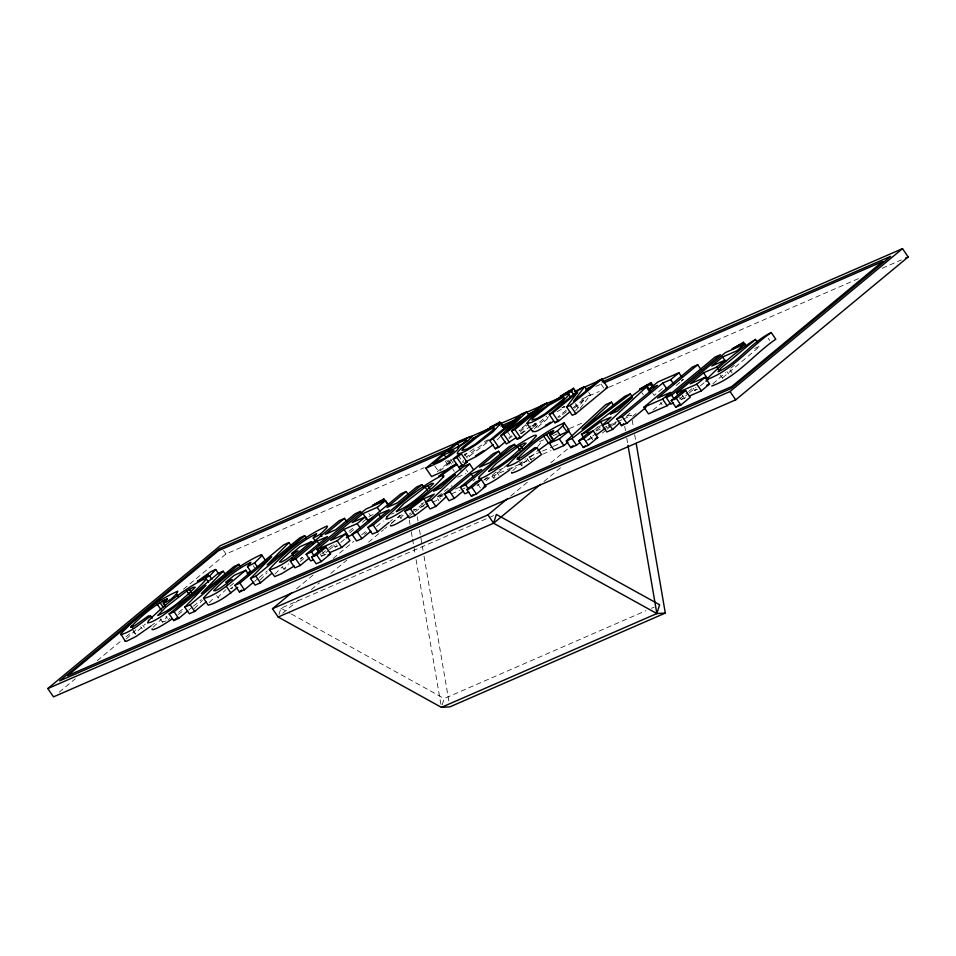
<?xml version="1.0" encoding="UTF-8"?>
<svg xmlns="http://www.w3.org/2000/svg" width="956" height="956" viewBox="0 0 956 956"><rect width="100%" height="100%" fill="white"/><g stroke="black" fill="none" stroke-linecap="round" stroke-linejoin="round"><path stroke-width="0.72" stroke-dasharray="4.78 3.58" d="M218.769 597.87L218.135 597.823L218.972 596.174L225.975 589.601M285.88 568.748L283.896 569.19L288.593 563.729M166.021 620.838L162.389 622.105L166.965 616.763M401.365 518.367L400.875 517.746L403.121 515.081M133.41 630.733L135.68 634.055L136.051 632.442L145.348 624.053M519.765 462.513L522.036 465.835L521.653 465.225L523.912 462.668L536.925 451.519M278.949 614.517L280.921 608.231L493.631 515.619M442.21 704.847L444.182 698.561L645.981 610.693M463.469 460.374L462.74 461.856L463.505 462.357M575.667 410.769L583.339 400.636L581.714 398.258M580.173 408.391L590.39 394.888L588.765 392.522M209.209 602.65L214.933 596.879M274.969 574.018L282.498 566.621M153.079 627.279L161.54 619.046M391.47 523.482L399.931 515.248M537.654 446.667L540.821 442.7A19.06 2.521 -34.4 0 0 539.495 441.959M126.419 638.883L135.955 629.741M512.775 470.663L525.453 458.856M712.853 383.882L725.616 372.541M194.367 608.602L202.433 600.32M260.128 579.969L267.19 572.728M534.261 428.862L536.985 426.161A34.01 4.505 -34.4 0 1 548.625 416.708M519.658 430.905L525.788 424.87L519.012 430.487M520.219 432.076L527.33 425.109M497.048 439.939L498.602 438.445A15.822 2.103 -34.4 0 0 499.833 436.904M486.054 480.868L497.706 470.46M626.443 416.529L631.761 411.546M469.874 455.821L489.125 441.039M566.143 410.279L557.707 417.175M59.236 692.108L75.345 678.772M97.189 660.68L121.34 640.675M125.941 636.863L130.542 633.051M183.433 589.231L225.986 553.99L424.225 467.675M188.894 609.94L192.299 607.12M193.447 606.176L201.405 599.579M232.678 587.032L230.623 588.741L233.073 587.677M254.655 581.308L258.06 578.488M259.207 577.543L267.166 570.947M300.435 559.152L302.502 557.444L298.834 559.045M300.112 561.542L305.836 556.81M321.742 553.894L327.43 549.186M328.565 548.242L333.106 544.478M349.012 531.309L354.688 526.601M320.069 553.978L321.586 556.189L328.41 550.548M329.545 549.604L336.357 543.952M349.992 532.671L354.533 528.907M362.479 522.311L370.438 515.726L373.055 514.591M333.656 544.824L335.174 547.047L339.595 543.378M340.706 542.458L345.14 538.79M437.262 471.822L452.021 459.597M296.515 588.8L313.688 574.58M333.142 558.459L353.756 541.383M361.762 534.751L366.351 530.95M439.927 470.985L449.762 462.835L453.443 461.246M364.511 534.38L366.781 532.492M376.521 526.529L383.26 520.948M390.227 521.402L392.498 519.514M282.737 613.238L298.762 599.962M311.357 589.529L319.376 582.885M330.824 573.409L346.849 560.132M368.598 542.112L383.487 529.779M384.635 528.835L386.917 526.935M391.494 523.147L404.089 512.715M508.962 437.478L511.233 435.601M508.867 438.888L512.249 436.091M532.755 426.376L538.3 421.787M533.101 427.416L546.724 416.135M472.885 480.94L475.156 479.064M477.02 485.839L479.291 483.951M483.832 480.199L488.373 476.435M573.158 407.746L586.793 396.453L590.39 394.888M574.257 408.164L583.339 400.636M510.803 495.949L527.975 481.728M550.871 462.764L568.043 448.531M543.976 481.501L561.148 467.281M602.364 433.14L605.793 430.296M606.941 429.34L616.094 421.751M662.424 388.602L654.155 395.449L652.637 393.227M632.705 416.302L636.087 413.506M676.227 385.423L680.361 382.006M681.389 381.145L683.456 379.436L680.827 380.584M652.996 410.124L662.006 402.655M679.525 399.01L687.483 392.414M688.619 391.482L692.025 388.65M679.692 397.397L681.21 399.608L688.033 393.968M689.168 393.024L695.98 387.383M693.267 388.244L694.785 390.466L699.218 386.798M700.33 385.877L704.763 382.209M730.91 368.132L734.304 365.312M507.672 464.401L495.59 474.821L493.26 478.036L491.743 475.825M229.918 586.279L233.838 583.088M566.37 411.606L561.375 415.585M547.728 418.585L539.734 425.396A16.909 2.247 -34.4 0 0 537.738 427.81M182.488 609.331L177.015 613.549M422.803 504.027L412.12 512.117M473.961 448.782L464.473 455.391M425.277 504.063L415.406 511.603M593.676 430.367L599.591 425.814M150.761 626.168L155.195 622.774M443.871 493.475L438.159 497.837L442.975 495.746M596.377 430.021L601.049 426.46M588.334 440.047L593.951 436.88M437.729 496.415L451.925 485.624M586.064 441.039L597.894 432.052M558.77 417.545L560.515 416.242M178.091 614.6L182.405 611.362M511.113 468.918L513.276 467.305M520.411 433.689L533.46 424.022M521.367 433.833L527.282 429.459M532.014 425.946L537.929 421.572M410.22 515.308L413.327 513.085M409.168 514.137L411.14 512.786M464.759 454.447L466.552 453.287M168.208 619.572L169.917 618.472M488.683 440.322L478.765 447.133A34.01 4.505 -34.4 0 0 467.114 456.574M557.157 411.761L564.638 407.375M561.662 407.985L564.028 406.587M595.719 386.451L602.555 383.476M484.381 441.481L488.48 439.7M562.307 407.555L565.044 406.36M581.451 399.226L599.221 391.482M608.793 387.311L860.352 277.79M882.221 268.266L901.365 259.924M457.745 477.223L465.919 473.65M539.554 441.6L543.641 439.82M553.189 435.661L557.276 433.881M569.549 428.539L583.184 422.6M754.69 348.426L760.044 346.096L722.437 377.967L724.158 377.931M391.53 514.101L394.147 512.966M421.166 503.932L423.89 502.748M437.525 496.809L442.975 494.431M455.247 489.09L459.346 487.309M498.889 470.089L505.7 467.125M528.883 457.028L541.156 451.686M542.518 451.089L552.066 446.942M553.428 446.344L562.965 442.186M597.058 427.344L601.145 425.563M424.153 505.82L415.98 509.381L413.159 509.548M432.339 502.259L440.513 498.697M451.423 493.941L459.609 490.38M460.971 489.795L465.058 488.014M484.154 479.697L505.963 470.197M507.325 469.599L535.969 457.135M542.781 454.172L550.967 450.611M595.958 431.013L601.42 428.647M602.782 428.049L606.869 426.268M608.231 425.671L616.417 422.11M617.779 421.512L621.866 419.732M623.228 419.146L631.414 415.585L625.786 415.908M606.343 427.846L610.31 426.125M611.637 425.551L615.604 423.819L613.322 420.497M335.174 547.047L337.862 545.876M694.785 390.466L697.486 389.295M321.586 556.189L326.964 553.847M681.21 399.608L686.587 397.266M651.43 608.327L654.167 607.132M493.846 478.108L495.1 477.653M280.921 608.231L290.062 613.286M291.365 614.015L444.182 698.561M768.182 338.233L769.7 340.455M729.87 369.697L732.141 373.031M727.026 371.693L728.544 373.904M720.334 375.099L722.605 378.421M682.106 395.043L684.388 398.365M660.548 402.5L662.066 404.711M641.811 392.605L643.328 394.816M601.037 384.085L604.3 388.829M575.261 403.575L578.511 408.332M590.414 436.402L592.684 439.724M590.222 436.354L591.74 438.565M534.416 423.663L536.854 427.224M529.206 456.956L531.476 460.278M527.055 458.45L529.337 461.772M507.027 431.096L511.09 437.035M520.889 462.011L522.406 464.222M520.016 463.552L521.534 465.763M496.797 472.192L499.08 475.514M464.556 454.076L467.807 458.82A16.909 2.247 -34.4 0 1 469.862 455.821M458.055 455.116L462.931 462.238M477.713 484.035L480.749 488.468M466.217 469.707L467.735 471.929M450.706 459.466L453.144 463.027M449.093 460.577L451.531 464.138M448.137 460.469L449.762 462.835M446.787 460.326L450.037 465.07M452.786 469.109L454.303 471.32M445.353 461.151L448.603 465.907M434.765 465.966L438.84 471.894M437.358 498.554L438.876 500.765M399.261 516.085L400.779 518.307M368.92 513.515L370.438 515.726M322.483 551.612L324.765 554.946M282.379 566.98L283.896 569.19M253.149 565.677L254.666 567.888M223.537 550.429L225.986 553.99M216.618 595.612L218.135 597.823M165.926 616.25L167.443 618.46M160.106 618.783L162.389 622.105M142.85 625.176L144.368 627.387M140.699 626.67L142.217 628.881M132.908 630.661L135.178 633.983M632.167 419.971L633.422 427.284M634.676 434.598L635.68 440.453M624.722 426.304L625.475 430.69M626.73 438.003L627.733 443.859M417.234 516.694L417.987 521.08M419.493 529.863L423.006 550.345M424.01 556.189L448.866 701.023M409.288 520.112L410.04 524.497M411.295 531.811L412.299 537.666M412.55 539.124L415.059 553.751M416.063 559.607L440.919 704.429"/><path stroke-width="1.43" d="M150.761 626.168L136.182 636.385L126.335 641.368L125.296 641.333L120.767 633.852C137.126 616.978 156.151 600.559 177.804 591.167L176.43 594.011L171.028 599.209L163.404 603.451L165.687 606.773M125.296 641.333L125.32 640.496M511.675 472.288L511.651 473.112C523.004 470.113 532.026 461.127 541.55 454.554L536.997 447.91L534.846 447.647L521.223 457.41L516.981 459.119C527.354 447.934 539.961 437.298 553.799 430.463L549.76 435.231L553.56 440.764M237.781 587.331C228.902 594.321 219.306 602.376 208.205 605.172L203.449 598.062C219.39 580.435 239.323 564.566 261.131 554.731L261.729 554.946L260.761 556.846L254.607 562.845L247.461 566.681L251.261 572.214M383.858 498.901L383.464 500.777L379.902 502.318L380.38 501.147L372.374 505.605L383.858 498.901L387.646 504.445M652.147 386.666L650.63 384.455L651.024 382.579L639.54 389.283L647.547 384.826L647.069 385.997L650.869 391.542M743.481 342.32L743.087 344.196L739.526 345.749L740.004 344.566L731.997 349.024L743.481 342.32L745.752 345.642M532.779 430.821C535.001 433.976 542.387 427.392 545.709 426.28A20.53 2.725 -34.4 0 0 553.405 421.369M278.16 617.026L493.595 523.231L496.355 514.436L659.616 604.766L656.856 613.561L441.421 707.356L278.16 617.026L272.472 608.721L291.927 592.601M570.302 396.704L567.864 393.143L571.545 391.542L573.552 388.279L576.815 393.024M163.404 603.451L167.443 598.683C153.617 605.518 140.998 616.154 130.625 627.339L134.868 625.63L148.491 615.867L150.642 616.118L152.159 618.341M587.139 390.144L584.69 386.583L573.636 401.209L598.599 380.524L601.957 379.066L607.658 387.371L575.859 413.709L572.262 415.274L566.573 406.969L577.651 392.33L552.664 413.028L549.306 414.486L554.994 422.791L558.352 421.333L569.716 411.928M567.864 393.143L569.561 390.956L560.12 396.513L573.552 388.279M549.76 435.231L557.384 430.989L562.785 425.79L564.16 422.946C542.506 432.351 523.47 448.758 507.122 465.632L507.098 466.468C518.451 463.457 527.461 454.482 536.997 447.91M208.563 582.228L205.528 577.794L208.396 574.604L201.489 579.563L197.39 581.344L211.013 571.557L215.709 569.513L218.745 573.935M205.528 577.794L209.615 576.026L215.709 569.513M206.054 602.029L194.689 611.446L189.324 613.776L184.771 607.132L205.946 585.395L174.1 611.78L169.128 613.943L173.681 620.587L178.653 618.424L187.758 610.884M271.815 573.397L260.45 582.813L255.085 585.144L250.532 578.5L271.719 556.762L239.86 583.148L234.901 585.311L239.454 591.955L244.413 589.792L253.519 582.252M225.461 574.544L223.178 571.21L201.393 593.521L234.017 566.502L238.988 564.339L240.506 566.55M291.221 545.9L288.939 542.578L267.154 564.888L299.778 537.87L304.749 535.707L306.267 537.917M516.634 437.334L506.369 443.966L500.681 435.661L520.088 416.565L493.021 438.995L489.639 440.465L495.339 448.77L498.709 447.3L505.485 441.696M529.158 415.382L526.72 411.821L507.027 431.096L541.992 405.177L546.712 403.121L548.338 405.487M247.461 566.681L250.866 562.355C236.753 568.916 224.505 579.623 213.642 590.617L215.566 590.736L220.143 588.263L232.189 579.432L226.07 582.096L227.588 584.307M315.504 541.371L313.221 538.049L316.627 533.711C302.514 540.283 290.277 550.991 279.403 561.985L281.327 562.104L285.904 559.63L297.949 550.799L291.831 553.464L293.349 555.675M446.524 496.463L435.9 506.417L430.092 508.95L425.54 502.306L431.347 499.773L469.587 463.923L473.387 469.468M620.074 422.504L612.641 429.471L606.821 432.004L602.268 425.36L608.088 422.827L646.328 386.977L650.116 392.522M425.54 502.306L434.323 494.121L423.735 498.733L410.459 508.867L404.782 511.341L409.335 517.985L415.012 515.511L428.288 505.377M602.268 425.36L611.051 417.175L600.464 421.775L587.187 431.921L581.511 434.394L583.793 437.717M580.053 442.509L576.552 445.185L570.84 447.671L566.287 441.015L605.662 404.675L611.47 402.153L613.74 405.475M570.84 447.671L573.026 445.651M611.47 402.153L582.013 429.184L624.65 396.417L630.327 393.944L632.597 397.266M313.221 538.049L320.368 534.213L326.522 528.214L327.49 526.314L326.892 526.099C305.084 535.934 285.151 551.803 269.21 569.429L274.707 576.611L281.614 573.696L294.245 566.012M574.389 391.506L902.512 248.644L908.2 256.949L735.714 399.835L53.488 696.876L47.8 688.559L220.286 545.685L489.627 428.419M169.128 613.943L217.98 573.481L223.178 571.21M184.771 607.132L190.136 604.79L238.988 564.339M173.681 620.587L177.099 617.767M226.07 582.096L234.304 575.273L245.823 570.254L248.859 574.687M203.652 598.528C220.023 593.975 232.726 580.328 245.823 570.254M234.901 585.311L283.741 544.848L288.939 542.578M250.532 578.5L255.897 576.157L304.749 535.707M239.454 591.955L241.725 590.067M291.831 553.464L300.065 546.641L311.584 541.622L313.102 543.845M269.413 569.895C285.784 565.343 298.487 551.696 311.584 541.622M309.23 558.029L300.244 565.486L294.902 567.816L290.349 561.16L339.189 520.709L344.53 518.379L346.813 521.701M290.349 561.16L295.691 558.842L317.045 541.144L327.526 536.591L306.171 554.277L310.724 560.921L313.389 559.762M344.53 518.379L325.315 534.296L335.783 529.744L355.011 513.814L360.352 511.484L361.87 513.707M306.171 554.277L311.513 551.947L360.352 511.484M318.551 551.755L317.034 549.545L365.885 509.082L385.519 500.538L388.554 504.959M368.466 521.211L365.431 516.778L357.197 523.601L343.909 529.385L330.621 540.403L345.403 533.962L349.956 540.606L341.734 547.418L329.653 552.676M385.519 500.538L377.25 507.373L362.969 513.599L352.143 522.574L365.431 516.778M311.608 557.157L320.965 549.401L326.044 547.191L330.597 553.835L321.24 561.59L316.161 563.801L311.608 557.157L316.687 554.946L326.044 547.191M317.034 549.545L337.181 540.773L345.403 533.962M425.886 468.225L457.685 441.875L470.113 436.569L471.929 436.534L468.261 440.477L457.816 447.671L458.796 447.695L457.374 449.87A14.627 1.936 -34.4 0 1 450.156 455.665L440.788 461.521L425.886 468.225L431.574 476.53L446.476 469.838L455.857 463.971M444.074 454.53L433.14 463.588L445.161 457.96L454.016 450.694L444.074 454.53L445.699 456.908M457.434 443.465L447.826 451.423C452.547 451.292 480.976 432.387 457.434 443.465L459.059 445.843M346.251 537.87L353.78 533.723M370.892 531.189L361.906 538.634L356.564 540.965L352.011 534.32L400.851 493.858L406.192 491.527L408.475 494.85M352.011 534.32L357.353 531.99L378.707 514.304L389.188 509.739L367.833 527.425L372.386 534.069L377.728 531.751L389.092 522.335M406.192 491.527L386.977 507.457L397.445 502.892L416.673 486.974L422.014 484.644L423.532 486.855M367.833 527.425L373.175 525.095L422.014 484.644M460.756 469.958L453.192 459.107L457.637 455.426L461.342 453.813L467.03 462.118L462.585 465.799L458.88 467.412L462.214 464.652M453.192 459.107L456.896 457.494L461.342 453.813M489.639 440.465L521.438 414.115L526.72 411.821M531.966 428.36L520.602 437.764L517.232 439.234L511.532 430.929L538.144 408.881L503.836 434.287L500.681 435.661M511.532 430.929L514.914 429.459L546.712 403.121M495.339 448.77L497.61 446.894M463.373 490.93L454.375 498.375L449.033 500.705L444.48 494.049L493.32 453.598L498.674 451.268L500.944 454.59M444.48 494.049L449.822 491.731L471.189 474.033L481.657 469.48L460.302 487.166L464.855 493.81L468.87 492.065M498.674 451.268L479.446 467.185L489.926 462.632L509.142 446.703L514.495 444.373L516.013 446.595M517.232 439.234L519.443 437.406M549.306 414.486L581.105 388.148L584.69 386.583M460.302 487.166L465.644 484.835L514.495 444.373M466.827 489.58L476.196 481.824L481.262 479.613L485.815 486.257L476.458 494.013L471.38 496.224L466.827 489.58L471.906 487.369L481.262 479.613M566.573 406.969L570.158 405.404L601.957 379.066M554.994 422.791L558.4 419.971M471.38 496.224L473.459 494.503M568.031 442.138L563.873 445.58L553.906 449.918L549.353 443.273L558.71 435.518L568.689 431.18L572.477 436.713M549.353 443.273L559.32 438.935L568.689 431.18M272.472 608.721L487.907 514.914L507.373 498.793M578.774 440.835L588.131 433.08L593.21 430.869L597.763 437.513L588.406 445.269L583.327 447.48L578.774 440.835L583.853 438.625L593.21 430.869M651.12 391.016L649.602 388.793L657.859 381.958L678.903 372.792L681.939 377.226M645.945 407.435L626.778 423.317L621.436 425.635L616.883 418.991L657.465 385.376L649.602 388.793M583.327 447.48L585.407 445.759M487.907 514.914L493.595 523.231L540.534 484.345M616.883 418.991L622.225 416.661L662.807 383.045L670.646 379.64L678.903 372.792M621.436 425.635L623.682 423.771M670.216 403.193L667.133 405.738L648.491 413.864L643.938 407.208L692.383 367.08L697.725 364.762L700.76 369.183M697.725 364.762L657.513 398.066L670.801 392.283L662.58 399.094L643.938 407.208M666.224 397.505L715.064 357.054L720.418 354.724L671.566 395.175L666.224 397.505L670.777 404.161L673.454 402.99M678.174 395.175L676.657 392.964L725.508 352.501L745.142 343.957L736.873 350.804L722.593 357.018L711.766 365.993L725.054 360.197L716.821 367.02L703.532 372.804L690.232 383.822L705.026 377.381L709.579 384.025L701.357 390.837L689.276 396.107M671.232 400.576L680.588 392.82L685.667 390.61L690.22 397.254L680.863 405.009L675.784 407.22L671.232 400.576L676.31 398.365L685.667 390.61M676.657 392.964L696.805 384.192L705.026 377.381M757.761 342.774L755.491 339.452L721.075 368.036L718.052 371.776C738.283 362.659 751.285 341.925 771.253 332.58L775.806 339.225C754.284 353.863 736.837 377.094 711.754 386.009M705.875 381.289L708.085 379.448L703.532 372.804M675.784 407.22L678.903 404.639M771.253 332.58C749.731 347.219 732.284 370.45 707.201 379.353L707.309 378.588C721.911 364.14 738.056 349.98 755.491 339.452M47.8 688.559L730.014 391.53L902.512 248.644M537.965 450.67L553.285 439.485L548.732 432.841M493.212 444.683L483.533 451.782A20.53 2.725 -34.4 0 1 475.837 456.705L465.763 461.808M150.642 616.118C141.118 622.691 132.095 631.677 120.743 634.676M566.287 441.015L571.999 438.529L630.327 393.944M596.162 435.183L605.017 428.431M404.782 511.341L463.935 466.385L469.587 463.923M581.511 434.394L640.675 389.439L646.328 386.977M510.038 469.731L497.873 478.287A18.929 2.51 -34.4 0 1 486.688 484.632L484.31 485.505M442.031 474.833L456.956 464.413L451.268 466.887L438.816 476.231L442.031 474.833L443.548 477.044M186.743 590.987L165.424 607.478L157.836 615.449C172.02 609.378 184.245 598.086 195.227 587.283L193.327 587.199L186.743 590.987L189.013 594.309M425.133 487.19L403.814 503.681L396.226 511.663C410.411 505.593 422.648 494.288 433.618 483.485L431.73 483.401L425.133 487.19L427.416 490.512M517.614 446.93L496.284 463.421L488.707 471.392C502.892 465.321 515.117 454.016 526.099 443.226L524.199 443.142L517.614 446.93L519.885 450.252M483.844 450.539L475.467 455.893M171.817 619.106L167.013 622.344A18.929 2.51 -34.4 0 1 155.816 628.69L153.438 629.574L152.183 629.622L152.064 628.857M409.013 516.12L405.404 518.546A18.929 2.51 -34.4 0 1 394.219 524.892L391.829 525.776L390.574 525.824L390.454 525.059M548.864 423.329L550.74 422.134M247.066 573.337L249.647 571.712M545.338 425.468L547.919 423.938M500.789 422.683L499.701 422.11L489.735 427.499L500.789 422.683L504.852 428.611M500.562 423.651L560.718 397.457M451.686 447.468L219.211 548.696L59.654 680.863L731.101 388.506L890.657 256.351L602.113 381.982M472.192 438.541L479.04 435.566M500.908 426.041L517.327 418.895M528.262 414.127L535.097 411.152M585.705 389.128L592.541 386.152M449.475 450.133L218.482 550.704L67.553 675.725L731.818 386.499L882.747 261.478L603.929 382.878M502.784 426.926L510.982 423.353M586.159 390.622L588.884 389.427M605.411 388.351L607.658 387.371M905.463 258.144L908.2 256.949M464.568 463.194L467.03 462.118M647.069 385.997L650.63 384.455M372.721 517.985L367.522 520.243L362.969 513.599M706.89 385.196L709.579 384.025M328.063 554.946L330.597 553.835M483.282 487.357L485.815 486.257M595.23 438.625L597.763 437.513M636.182 443.369L665.304 613.071L449.87 706.866L441.421 707.356M567.613 429.686L568.916 430.152L567.338 432.435L562.785 425.79M493.595 523.231L656.856 613.561L665.304 613.071M527.103 423.508L531.62 422.397L540.009 417.975A20.53 2.725 -34.4 0 0 547.704 413.052L562.905 401.424L569.274 394.35A22.944 3.047 -34.4 0 0 567.505 394.051L558.34 398.27L542.924 408.403A34.01 4.505 -34.4 0 0 531.285 417.844L526.911 423.138L532.791 431.825M722.593 357.018L725.628 361.452M716.821 367.02L718.338 369.231M730.014 391.53L735.714 399.835M696.805 384.192L701.357 390.837M670.646 379.64L673.681 384.073M676.31 398.365L680.863 405.009M671.566 395.175L674.601 399.608M662.807 383.045L666.595 388.59M662.58 399.094L667.133 405.738M651.024 382.579L653.295 385.901M622.225 416.661L626.778 423.317M608.088 422.827L612.641 429.471M600.464 421.775L602.746 425.097M571.545 391.542L573.982 395.103M570.158 405.404L575.859 413.709M587.187 431.921L588.705 434.132M583.853 438.625L588.406 445.269M564.16 422.946L568.712 429.591M571.999 438.529L576.552 445.185M552.664 413.028L558.352 421.333M557.384 430.989L560.419 435.422M559.32 438.935L563.873 445.58M550.728 431.682L552.245 433.893M546.39 434.335L550.943 440.979M543.701 436.175L548.254 442.819M514.914 429.459L520.602 437.764M520.172 445.305L522.442 448.627M499.701 422.11L503.764 428.037M503.836 434.287L509.536 442.592M517.853 457.577L519.371 459.788M493.021 438.995L498.709 447.3M471.189 474.033L473.459 477.355M456.896 457.494L462.585 465.799M471.906 487.369L476.458 494.013M465.644 484.835L468.679 489.269M449.822 491.731L454.375 498.375M427.69 485.564L429.973 488.886M431.347 499.773L435.9 506.417M423.735 498.733L427.523 504.266M410.459 508.867L415.012 515.511M377.25 507.373L380.285 511.807M378.707 514.304L380.99 517.626M373.175 525.095L377.728 531.751M357.197 523.601L360.233 528.023M357.353 531.99L361.906 538.634M343.909 529.385L348.462 536.029M337.181 540.773L341.734 547.418M320.368 534.213L321.885 536.436M317.045 541.144L319.328 544.466M316.687 554.946L321.24 561.59M311.513 551.947L314.548 556.38M295.691 558.842L300.244 565.486M292.13 557.742L293.647 559.965M261.729 554.946L265.529 560.479M254.607 562.845L257.642 567.278M255.897 576.157L260.45 582.813M239.86 583.148L244.413 589.792M226.369 586.375L230.922 593.019M209.615 576.026L211.885 579.348M189.3 589.362L191.582 592.684M190.136 604.79L194.689 611.446M176.43 594.011L177.947 596.221M174.1 611.78L178.653 618.424M164.372 599.902L165.89 602.113M162.377 601.049L164.659 604.383M160.034 602.555L163.07 606.988M157.346 604.395L161.146 609.94M131.498 625.798L133.015 628.008M627.984 445.329L656.856 613.561M499.414 424.775L493.045 431.837L477.845 443.476A20.53 2.725 -34.4 0 1 470.149 448.388C466.313 451.172 449.69 459.215 461.425 448.268A34.01 4.505 -34.4 0 1 473.065 438.816L488.48 428.694L497.646 424.464A22.944 3.047 -34.4 0 1 499.414 424.775M148.527 620.623L147.63 622.977L151.263 622.045A18.929 2.51 -34.4 0 0 162.46 615.7C177.541 604.957 193.375 594.297 205.397 580.113A19.06 2.521 -34.4 0 0 201.704 580.232C182.022 590.712 164.348 605.017 148.527 620.623M386.917 516.837L386.021 519.18L389.666 518.248A18.929 2.51 -34.4 0 0 400.851 511.902C415.932 501.159 431.765 490.5 443.799 476.315A19.06 2.521 -34.4 0 0 440.095 476.447C420.425 486.915 402.739 501.219 386.917 516.837M479.386 476.566L478.502 478.92L482.135 477.988A18.929 2.51 -34.4 0 0 493.32 471.643C508.413 460.9 524.246 450.24 536.268 436.044A19.06 2.521 -34.4 0 0 532.576 436.175C512.894 446.655 495.22 460.959 479.386 476.566M492.914 430.14L475.192 444.241L467.436 448.842L462.106 450.515A16.909 2.247 -34.4 0 1 464.174 447.504L478.633 435.864L493.165 427.786A15.822 2.103 -34.4 0 1 492.914 430.14M562.773 399.716L545.051 413.829L537.296 418.429L531.978 420.102A16.909 2.247 -34.4 0 1 534.034 417.091L548.505 405.452L563.024 397.373A15.822 2.103 -34.4 0 1 562.773 399.716M455.307 474.63L440.835 488.05L433.606 491.193L455.307 474.63M632.035 397.672L617.564 411.104L610.334 414.247L632.035 397.672"/></g></svg>
